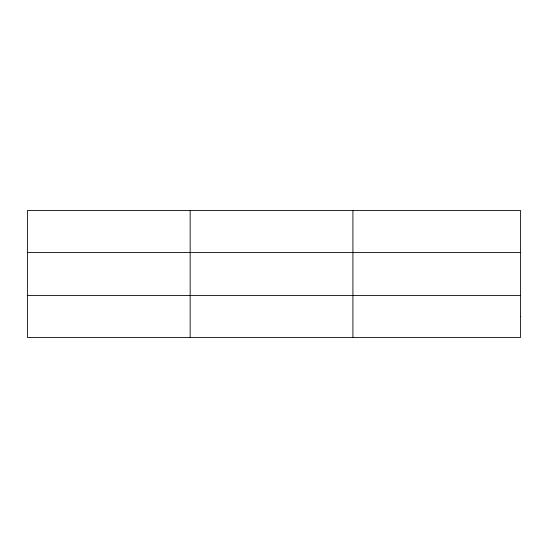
<?xml version="1.0" encoding="UTF-8"?>
<svg xmlns="http://www.w3.org/2000/svg" width="548" height="548" viewBox="0 0 548 548"><rect width="100%" height="100%" fill="white"/><g stroke="black" fill="none" stroke-linecap="round" stroke-linejoin="round"><path stroke-width="0.82" d="M190.156 210.583L190.156 337.417M352.912 210.583L352.912 337.417M27.4 252.436L520.6 252.436M27.4 295.564L520.6 295.564M520.6 316.491L520.6 337.417L27.4 337.417L27.4 210.583L520.6 210.583L520.6 316.491"/></g></svg>
